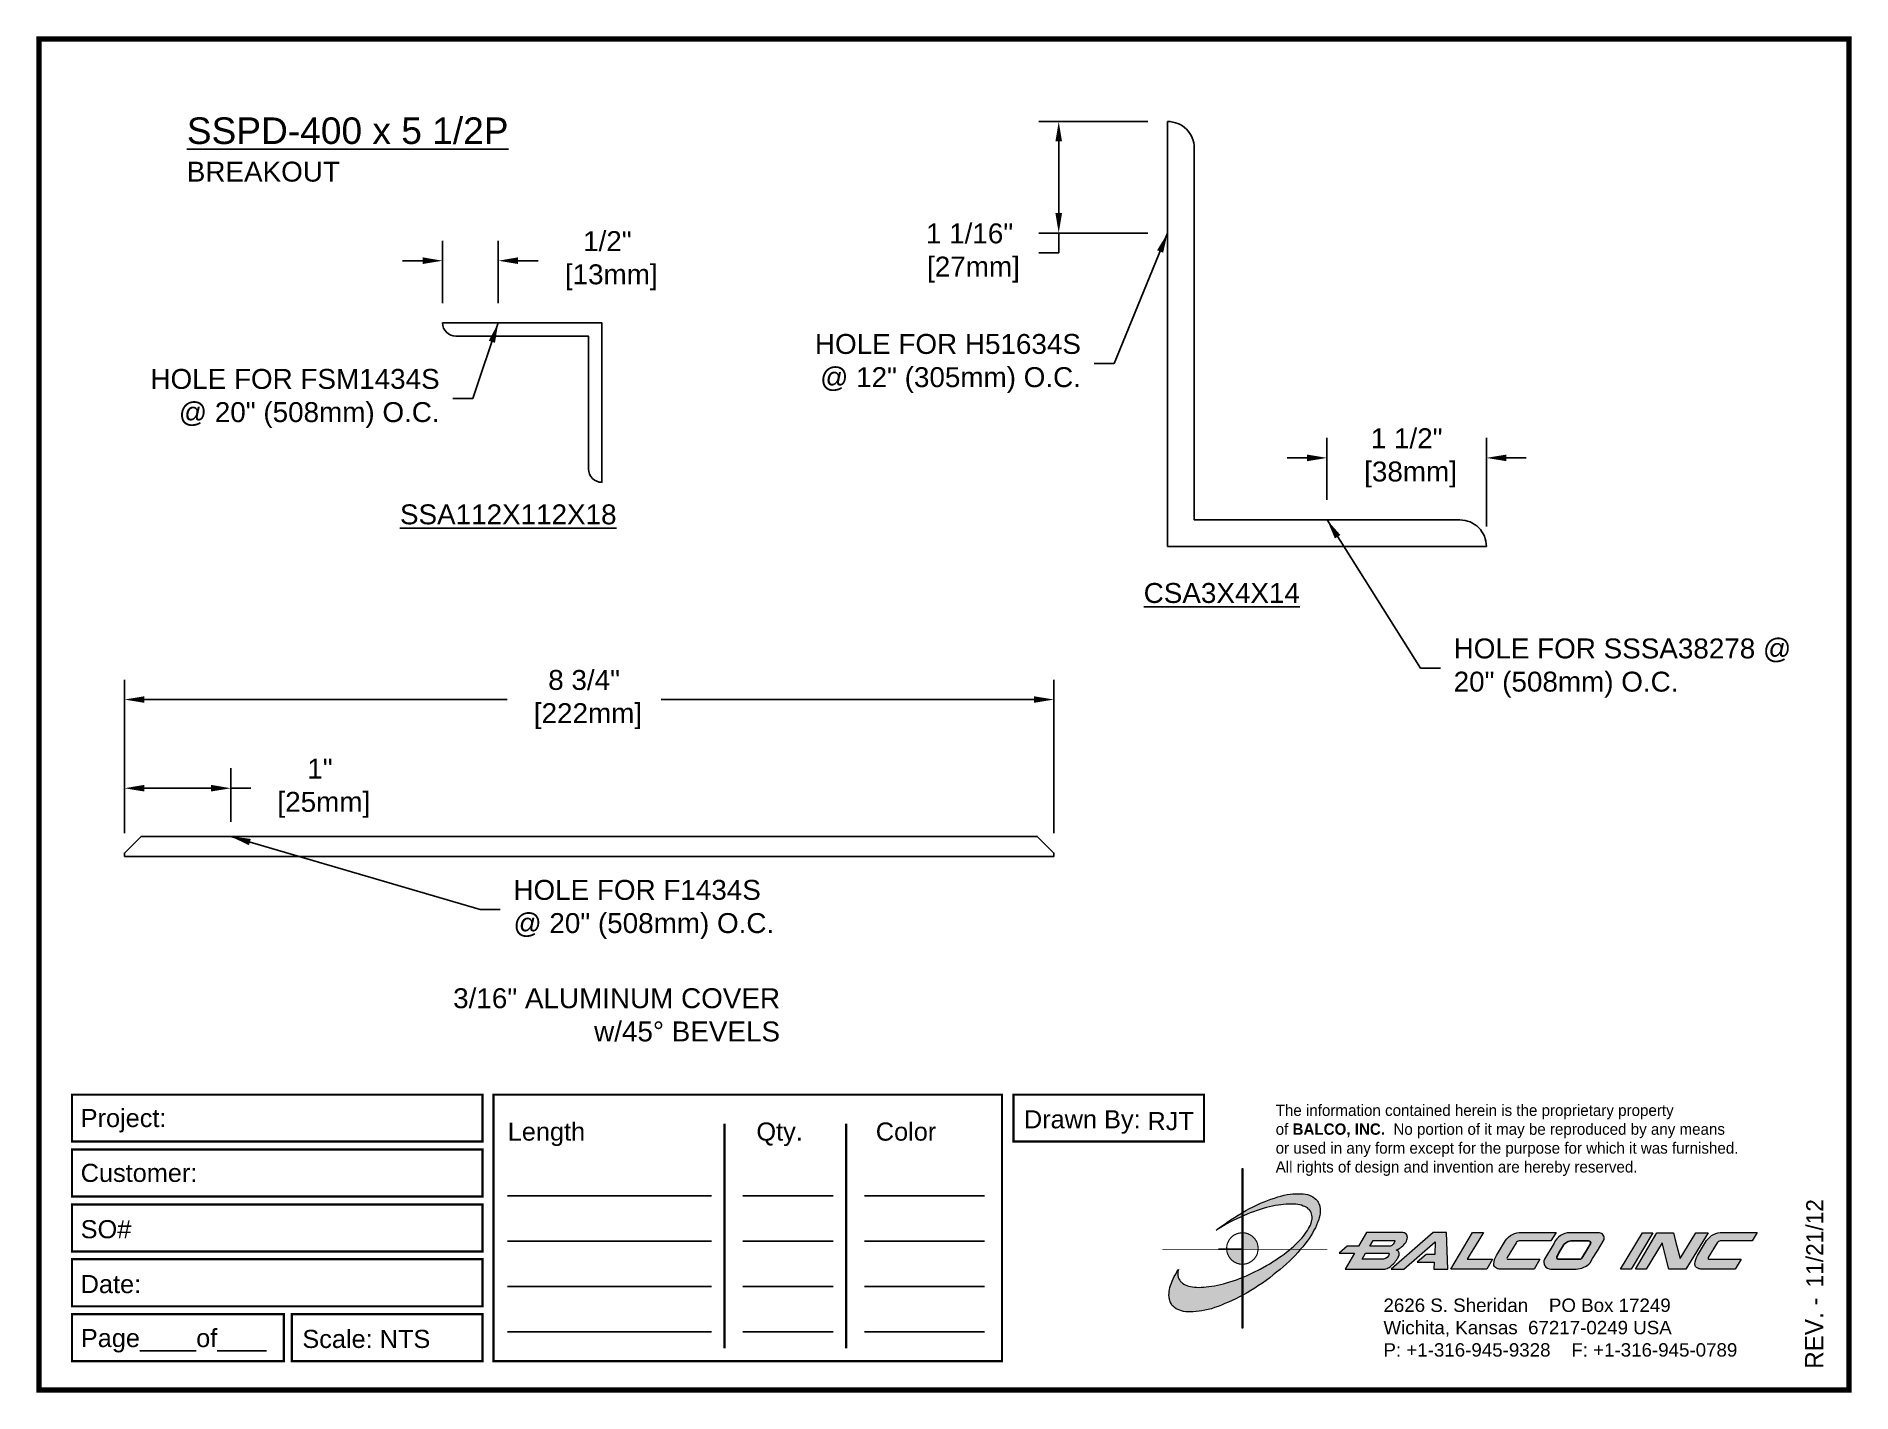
# Paper-space layout 'Breakout' of a CAD drawing. Header units: inches. Extents: x 0 to 10, y 0 to 7.5.
# The model-space entities are those that its viewports show. They can reach past a viewport. Long polylines and large blocks are cut down to what shows.
import ezdxf

# ---------------------------------------------------------------- set-up
doc = ezdxf.new("R2010")
doc.units = ezdxf.units.IN
doc.header["$MEASUREMENT"] = 0
for name, color, linetype in [('Border', 7, 'Continuous'), ('Dimensions', 3, 'Continuous'), ('Metals', 7, 'Continuous'), ('Text', 2, 'Continuous')]:
    doc.layers.add(name, color=color, linetype=linetype)
doc.styles.add('ARIAL', font='arial.ttf')
doc.styles.add('Copyright', font='ERASDEMI.TTF')
doc.dimstyles.new('Arial', dxfattribs={"dimtxt": 0.1875, "dimasz": 0.1875, "dimexe": 0.1875, "dimexo": 0.1875, "dimgap": 0.1875, "dimtad": 0, "dimtih": 1, "dimtoh": 1, "dimdec": 4, "dimzin": 0, "dimdsep": 46, "dimlunit": 4, "dimtxsty": 'ARIAL', "dimcen": 0.1875, "dimadec": 0, "dimazin": 0, "dimtfac": 1, "dimtdec": 4, "dimtofl": 0, "dimtmove": 0, "dimatfit": 3, "dimfxl": 0, "dimfrac": 2, "dimtolj": 1, "dimtzin": 0, "dimarcsym": 0})

# ---------------------------------------------------------------- blocks, each defined once
blk = doc.blocks.new('ACADlogo')
h = blk.add_hatch(color=256)
h.paths.add_polyline_path([(-3.346, 1.223), (-3.351, 1.223), (-3.351, 0.979), (-3.346, 0.982)])
h.paths.add_polyline_path([(-3.346, 0.961), (-3.351, 0.959), (-3.351, 0.868), (-3.346, 0.868)])
h.paths.add_polyline_path([(-3.346, 0.777), (-3.351, 0.777), (-3.351, 0.699), (-3.351, 0.695), (-3.35, 0.695), (-3.346, 0.695)])
h.paths.add_polyline_path([(-3.346, 0.864), (-3.346, 0.868), (-3.35, 0.868), (-3.351, 0.868), (-3.351, 0.777), (-3.346, 0.777), (-3.346, 0.778), (-3.348, 0.778)])
h.paths.add_polyline_path([(-3.346, 0.524), (-3.351, 0.521), (-3.351, 0.342), (-3.346, 0.342)])
h.paths.add_polyline_path([(-3.346, 0.695), (-3.351, 0.695), (-3.351, 0.621), (-3.346, 0.623)])
h.paths.add_polyline_path([(-3.346, 0.623), (-3.351, 0.621), (-3.351, 0.521), (-3.346, 0.524)])
h.paths.add_polyline_path([(-3.346, 0.982), (-3.351, 0.979), (-3.351, 0.959), (-3.346, 0.961)])
h = blk.add_hatch(color=175)
h.paths.add_polyline_path([(-3.518, 0.573), (-3.534, 0.571), (-3.548, 0.569), (-3.562, 0.567), (-3.576, 0.567), (-3.589, 0.566), (-3.602, 0.567), (-3.614, 0.568), (-3.625, 0.569), (-3.636, 0.572), (-3.646, 0.574), (-3.656, 0.577), (-3.664, 0.581), (-3.673, 0.585), (-3.682, 0.592), (-3.688, 0.598), (-3.694, 0.603), (-3.699, 0.614), (-3.703, 0.622), (-3.705, 0.631), (-3.706, 0.64), (-3.705, 0.648), (-3.705, 0.653), (-3.703, 0.659), (-3.702, 0.665), (-3.71, 0.652), (-3.717, 0.639), (-3.725, 0.626), (-3.731, 0.613), (-3.737, 0.601), (-3.741, 0.589), (-3.746, 0.577), (-3.749, 0.566), (-3.751, 0.555), (-3.753, 0.544), (-3.754, 0.538), (-3.754, 0.533), (-3.755, 0.523), (-3.754, 0.513), (-3.753, 0.508), (-3.752, 0.503), (-3.75, 0.494), (-3.748, 0.486), (-3.743, 0.477), (-3.74, 0.473), (-3.738, 0.469), (-3.734, 0.465), (-3.73, 0.461), (-3.723, 0.455), (-3.715, 0.449), (-3.706, 0.445), (-3.695, 0.44), (-3.685, 0.437), (-3.674, 0.434), (-3.661, 0.432), (-3.648, 0.431), (-3.634, 0.431), (-3.62, 0.431), (-3.604, 0.433), (-3.588, 0.435), (-3.572, 0.438), (-3.556, 0.441), (-3.538, 0.445), (-3.52, 0.449), (-3.503, 0.456), (-3.483, 0.461), (-3.464, 0.469), (-3.445, 0.477), (-3.426, 0.485), (-3.406, 0.494), (-3.385, 0.503), (-3.364, 0.514), (-3.351, 0.521), (-3.351, 0.621), (-3.364, 0.616), (-3.382, 0.609), (-3.4, 0.603), (-3.418, 0.598), (-3.436, 0.592), (-3.453, 0.587), (-3.47, 0.583), (-3.486, 0.579), (-3.503, 0.576)])
h.paths.add_polyline_path([(-3.215, 0.687), (-3.251, 0.667), (-3.289, 0.649), (-3.327, 0.631), (-3.346, 0.623), (-3.346, 0.524), (-3.343, 0.525), (-3.323, 0.537), (-3.302, 0.549), (-3.28, 0.563), (-3.259, 0.577), (-3.238, 0.59), (-3.218, 0.605), (-3.198, 0.62), (-3.179, 0.635), (-3.16, 0.65), (-3.141, 0.665), (-3.123, 0.681), (-3.106, 0.696), (-3.089, 0.712), (-3.074, 0.727), (-3.058, 0.743), (-3.043, 0.759), (-3.028, 0.777), (-3.085, 0.777), (-3.091, 0.772), (-3.105, 0.761), (-3.118, 0.75), (-3.134, 0.739), (-3.149, 0.729), (-3.165, 0.718), (-3.182, 0.707), (-3.198, 0.697)])
h.paths.add_polyline_path([(-2.921, 1.009), (-2.922, 1.015), (-2.924, 1.02), (-2.926, 1.029), (-2.931, 1.038), (-2.934, 1.043), (-2.936, 1.047), (-2.94, 1.05), (-2.943, 1.054), (-2.951, 1.06), (-2.959, 1.066), (-2.968, 1.071), (-2.978, 1.075), (-2.989, 1.079), (-3, 1.081), (-3.013, 1.083), (-3.026, 1.084), (-3.04, 1.084), (-3.054, 1.084), (-3.07, 1.083), (-3.085, 1.081), (-3.102, 1.079), (-3.118, 1.075), (-3.136, 1.07), (-3.153, 1.066), (-3.171, 1.06), (-3.191, 1.054), (-3.21, 1.047), (-3.229, 1.039), (-3.248, 1.031), (-3.268, 1.022), (-3.289, 1.012), (-3.31, 1.002), (-3.33, 0.991), (-3.346, 0.982), (-3.346, 0.961), (-3.323, 0.971), (-3.305, 0.978), (-3.287, 0.984), (-3.268, 0.991), (-3.251, 0.996), (-3.234, 1.002), (-3.216, 1.007), (-3.199, 1.011), (-3.182, 1.015), (-3.167, 1.018), (-3.15, 1.021), (-3.136, 1.023), (-3.121, 1.025), (-3.107, 1.026), (-3.093, 1.026), (-3.079, 1.027), (-3.067, 1.026), (-3.054, 1.026), (-3.043, 1.025), (-3.032, 1.022), (-3.022, 1.02), (-3.013, 1.016), (-3, 1.011), (-2.989, 1.005), (-2.983, 0.999), (-2.978, 0.994), (-2.973, 0.987), (-2.969, 0.981), (-2.967, 0.973), (-2.965, 0.965), (-2.964, 0.957), (-2.964, 0.949), (-2.964, 0.944), (-2.965, 0.94), (-2.967, 0.93), (-2.969, 0.921), (-2.973, 0.911), (-2.978, 0.901), (-2.983, 0.891), (-2.989, 0.881), (-2.996, 0.871), (-3.004, 0.86), (-3.012, 0.849), (-3.021, 0.838), (-3.032, 0.827), (-3.042, 0.816), (-3.053, 0.805), (-3.065, 0.794), (-3.077, 0.783), (-3.085, 0.777), (-3.028, 0.777), (-3.016, 0.791), (-3.004, 0.806), (-2.992, 0.822), (-2.981, 0.837), (-2.971, 0.852), (-2.962, 0.866), (-2.954, 0.882), (-2.946, 0.896), (-2.939, 0.91), (-2.934, 0.924), (-2.929, 0.938), (-2.926, 0.944), (-2.925, 0.951), (-2.922, 0.963), (-2.92, 0.975), (-2.92, 0.982), (-2.919, 0.987), (-2.92, 0.999), (-2.92, 1.005)])
h.paths.add_polyline_path([(-3.372, 0.966), (-3.393, 0.953), (-3.415, 0.94), (-3.435, 0.925), (-3.455, 0.911), (-3.475, 0.897), (-3.494, 0.882), (-3.468, 0.898), (-3.439, 0.915), (-3.41, 0.93), (-3.396, 0.938), (-3.38, 0.945), (-3.351, 0.959), (-3.351, 0.979)])
h = blk.add_hatch(color=256)
h.paths.add_polyline_path([(-3.268, 0.814), (-3.27, 0.819), (-3.273, 0.824), (-3.276, 0.828), (-3.279, 0.833), (-3.282, 0.837), (-3.286, 0.841), (-3.29, 0.845), (-3.294, 0.849), (-3.298, 0.852), (-3.303, 0.855), (-3.308, 0.858), (-3.313, 0.86), (-3.318, 0.863), (-3.323, 0.864), (-3.328, 0.866), (-3.334, 0.867), (-3.339, 0.868), (-3.345, 0.868), (-3.346, 0.868), (-3.346, 0.777), (-3.335, 0.777), (-3.262, 0.777), (-3.262, 0.781), (-3.262, 0.787), (-3.263, 0.792), (-3.264, 0.798), (-3.265, 0.803), (-3.266, 0.808)])
h.paths.add_polyline_path([(-3.351, 0.777), (-3.436, 0.777), (-3.435, 0.773), (-3.435, 0.768), (-3.434, 0.762), (-3.432, 0.757), (-3.431, 0.752), (-3.428, 0.747), (-3.426, 0.742), (-3.423, 0.737), (-3.42, 0.732), (-3.417, 0.728), (-3.414, 0.723), (-3.41, 0.719), (-3.406, 0.716), (-3.401, 0.712), (-3.397, 0.709), (-3.392, 0.706), (-3.387, 0.704), (-3.382, 0.701), (-3.377, 0.699), (-3.372, 0.698), (-3.367, 0.696), (-3.361, 0.695), (-3.356, 0.695), (-3.351, 0.695)])
h.paths.add_polyline_path([(-3.346, 0.868), (-3.35, 0.868), (-3.351, 0.868), (-3.351, 0.777), (-3.346, 0.777)])
h = blk.add_hatch(color=256)
h.paths.add_polyline_path([(-2.438, 0.844, 0.412988), (-2.461, 0.869), (-2.663, 0.869), (-2.707, 0.794), (-2.771, 0.794), (-2.815, 0.755), (-2.73, 0.755), (-2.781, 0.668), (-2.563, 0.668, 0.107996), (-2.538, 0.677, 0.108939), (-2.494, 0.724, 0.080345), (-2.483, 0.745, 0.419497), (-2.499, 0.773, 0.149928), (-2.447, 0.815, 0.134283)])
h.paths.add_polyline_path([(-2.507, 0.821, -0.209012), (-2.532, 0.794), (-2.538, 0.794), (-2.646, 0.794), (-2.627, 0.825), (-2.51, 0.825, -0.56619)], flags=16)
h.paths.add_polyline_path([(-2.538, 0.75, -0.241309), (-2.569, 0.722), (-2.688, 0.722), (-2.669, 0.755), (-2.541, 0.755, -0.56619)], flags=16)
for points in [[(-2.285, 0.819), (-2.287, 0.748), (-2.335, 0.748), (-2.383, 0.705), (-2.29, 0.705), (-2.292, 0.668), (-2.215, 0.668), (-2.221, 0.869), (-2.295, 0.869), (-2.527, 0.668), (-2.458, 0.668)], [(-2.018, 0.869), (-2.079, 0.869), (-2.198, 0.668), (-2, 0.668), (-1.968, 0.722), (-2.107, 0.722), (-2.085, 0.759), (-2.064, 0.794)], [(-1.617, 0.869), (-1.807, 0.869, 0.270182), (-1.896, 0.825), (-1.946, 0.742, 0.109019), (-1.961, 0.695, 0.340665), (-1.945, 0.672, 0.129907), (-1.923, 0.668), (-1.738, 0.668), (-1.706, 0.722), (-1.878, 0.722), (-1.882, 0.722, -0.601242), (-1.887, 0.731), (-1.838, 0.813, -0.253048), (-1.821, 0.823), (-1.645, 0.823)], [(-1.083, 0.867), (-1.14, 0.867), (-1.261, 0.667), (-1.26, 0.667), (-1.202, 0.667)], [(-0.96, 0.83), (-0.969, 0.867), (-1.061, 0.867), (-1.179, 0.667), (-1.12, 0.667), (-1.031, 0.812), (-0.995, 0.667), (-0.9, 0.667), (-0.778, 0.867), (-0.846, 0.867), (-0.931, 0.727), (-0.951, 0.795)], [(-0.507, 0.869), (-0.697, 0.869, 0.270182), (-0.786, 0.825), (-0.836, 0.742, 0.109019), (-0.85, 0.695, 0.340665), (-0.835, 0.672, 0.129907), (-0.812, 0.668), (-0.628, 0.668), (-0.595, 0.722), (-0.768, 0.722), (-0.772, 0.722, -0.601242), (-0.777, 0.731), (-0.728, 0.813, -0.253048), (-0.71, 0.823), (-0.534, 0.823)], [(-3.346, 0.623), (-3.351, 0.621), (-3.351, 0.521), (-3.346, 0.524)]]:
    blk.add_hatch(color=256).paths.add_polyline_path(points)
h = blk.add_hatch(color=256)
h.paths.add_polyline_path([(-1.377, 0.868), (-1.383, 0.868), (-1.383, 0.868), (-1.44, 0.868), (-1.492, 0.868), (-1.541, 0.868, 0.297712), (-1.628, 0.811), (-1.68, 0.723, 0.585116), (-1.646, 0.668), (-1.506, 0.668, 0.210586), (-1.429, 0.703), (-1.415, 0.726), (-1.389, 0.769), (-1.352, 0.831, 0.4352)])
h.paths.add_polyline_path([(-1.437, 0.823, -0.603783), (-1.428, 0.805), (-1.431, 0.801), (-1.434, 0.796), (-1.438, 0.789), (-1.474, 0.728, -0.229001), (-1.489, 0.722), (-1.494, 0.722), (-1.501, 0.722), (-1.597, 0.722), (-1.604, 0.722, -0.492401), (-1.613, 0.734), (-1.601, 0.757), (-1.591, 0.775), (-1.582, 0.791, -0.238368), (-1.535, 0.823)], flags=16)
for q in [(-3.48, 0.777), (-3.351, 0.642)]:
    blk.add_line((-3.351, 0.777), q)
at = {"color": 7, "lineweight": 0}
for points in [[(-3.351, 1.223), (-3.346, 1.223), (-3.346, 0.342), (-3.351, 0.342), (-3.351, 1.223)], [(-2.292, 0.668), (-2.215, 0.668), (-2.221, 0.869), (-2.295, 0.869), (-2.527, 0.668), (-2.458, 0.668), (-2.285, 0.819), (-2.287, 0.748), (-2.286, 0.748), (-2.335, 0.748), (-2.383, 0.705), (-2.29, 0.705), (-2.292, 0.668), (-2.292, 0.668)], [(-2.198, 0.668), (-2.079, 0.869), (-2.018, 0.869), (-2.064, 0.794), (-2.085, 0.759), (-2.107, 0.722), (-1.968, 0.722), (-2, 0.668), (-2.198, 0.668), (-2.198, 0.668)], [(-1.383, 0.868), (-1.383, 0.868)], [(-1.261, 0.667), (-1.14, 0.867), (-1.083, 0.867), (-1.202, 0.667), (-1.26, 0.667), (-1.261, 0.667), (-1.261, 0.667)], [(-0.9, 0.667), (-0.995, 0.667), (-1.031, 0.812), (-1.12, 0.667), (-1.179, 0.667), (-1.061, 0.867), (-0.969, 0.867), (-0.96, 0.83), (-0.951, 0.795), (-0.931, 0.727), (-0.846, 0.867), (-0.778, 0.867), (-0.9, 0.667), (-0.9, 0.667)]]:
    blk.add_lwpolyline(points, dxfattribs=at)
at = {"color": 175, "lineweight": 0}
blk.add_lwpolyline([(-2.926, 1.029), (-2.924, 1.02), (-2.922, 1.015), (-2.921, 1.009), (-2.92, 1.005), (-2.92, 0.999), (-2.919, 0.987), (-2.92, 0.982), (-2.92, 0.975), (-2.922, 0.963), (-2.925, 0.951), (-2.926, 0.944), (-2.929, 0.938), (-2.934, 0.924), (-2.939, 0.91), (-2.946, 0.896), (-2.954, 0.882), (-2.962, 0.866), (-2.971, 0.852), (-2.981, 0.837), (-2.992, 0.822), (-3.004, 0.806), (-3.016, 0.791), (-3.03, 0.775), (-3.043, 0.759), (-3.058, 0.743), (-3.074, 0.727), (-3.089, 0.712), (-3.106, 0.696), (-3.123, 0.681), (-3.141, 0.665), (-3.16, 0.65), (-3.179, 0.635), (-3.198, 0.62), (-3.218, 0.605), (-3.238, 0.59), (-3.259, 0.577), (-3.28, 0.563), (-3.302, 0.549), (-3.323, 0.537), (-3.343, 0.525), (-3.364, 0.514), (-3.385, 0.503), (-3.406, 0.494), (-3.426, 0.485), (-3.445, 0.477), (-3.464, 0.469), (-3.483, 0.461), (-3.503, 0.456), (-3.52, 0.449), (-3.538, 0.445), (-3.556, 0.441), (-3.572, 0.438), (-3.588, 0.435), (-3.604, 0.433), (-3.62, 0.431), (-3.634, 0.431), (-3.648, 0.431), (-3.661, 0.432), (-3.674, 0.434), (-3.685, 0.437), (-3.695, 0.44), (-3.706, 0.445), (-3.715, 0.449), (-3.723, 0.455), (-3.73, 0.461), (-3.734, 0.465), (-3.738, 0.469), (-3.74, 0.473), (-3.743, 0.477), (-3.748, 0.486), (-3.75, 0.494), (-3.752, 0.503), (-3.753, 0.508), (-3.754, 0.513), (-3.755, 0.523), (-3.754, 0.533), (-3.754, 0.538), (-3.753, 0.544), (-3.751, 0.555), (-3.749, 0.566), (-3.746, 0.577), (-3.741, 0.589), (-3.737, 0.601), (-3.731, 0.613), (-3.725, 0.626), (-3.717, 0.639), (-3.71, 0.652), (-3.702, 0.665), (-3.703, 0.659), (-3.705, 0.653), (-3.705, 0.648), (-3.706, 0.642), (-3.706, 0.637), (-3.705, 0.631), (-3.704, 0.626), (-3.703, 0.621), (-3.699, 0.614), (-3.695, 0.607), (-3.691, 0.6), (-3.688, 0.598), (-3.685, 0.595), (-3.679, 0.589), (-3.673, 0.585), (-3.664, 0.581), (-3.656, 0.577), (-3.646, 0.574), (-3.636, 0.572), (-3.625, 0.569), (-3.614, 0.568), (-3.602, 0.567), (-3.589, 0.566), (-3.576, 0.567), (-3.562, 0.567), (-3.548, 0.569), (-3.534, 0.571), (-3.518, 0.573), (-3.503, 0.576), (-3.486, 0.579), (-3.47, 0.583), (-3.453, 0.587), (-3.436, 0.592), (-3.418, 0.598), (-3.4, 0.603), (-3.382, 0.609), (-3.364, 0.616), (-3.345, 0.623), (-3.327, 0.631), (-3.289, 0.649), (-3.251, 0.667), (-3.215, 0.687), (-3.198, 0.697), (-3.182, 0.707), (-3.165, 0.718), (-3.149, 0.729), (-3.134, 0.739), (-3.118, 0.75), (-3.105, 0.761), (-3.091, 0.772), (-3.077, 0.783), (-3.065, 0.794), (-3.053, 0.805), (-3.042, 0.816), (-3.032, 0.827), (-3.021, 0.838), (-3.012, 0.849), (-3.004, 0.86), (-2.996, 0.871), (-2.989, 0.881), (-2.983, 0.891), (-2.978, 0.901), (-2.973, 0.911), (-2.969, 0.921), (-2.967, 0.93), (-2.965, 0.94), (-2.964, 0.944), (-2.964, 0.949), (-2.964, 0.957), (-2.965, 0.965), (-2.967, 0.973), (-2.969, 0.981), (-2.973, 0.987), (-2.978, 0.994), (-2.98, 0.996), (-2.983, 0.999), (-2.989, 1.005), (-2.997, 1.009), (-3.004, 1.013), (-3.013, 1.016), (-3.022, 1.02), (-3.032, 1.022), (-3.043, 1.025), (-3.054, 1.026), (-3.067, 1.026), (-3.079, 1.027), (-3.093, 1.026), (-3.107, 1.026), (-3.121, 1.025), (-3.136, 1.023), (-3.15, 1.021), (-3.167, 1.018), (-3.182, 1.015), (-3.199, 1.011), (-3.216, 1.007), (-3.234, 1.002), (-3.251, 0.996), (-3.268, 0.991), (-3.287, 0.984), (-3.305, 0.978), (-3.323, 0.971), (-3.342, 0.962), (-3.38, 0.945), (-3.396, 0.938), (-3.41, 0.93), (-3.439, 0.915), (-3.468, 0.898), (-3.494, 0.882), (-3.475, 0.897), (-3.455, 0.911), (-3.435, 0.925), (-3.415, 0.94), (-3.393, 0.953), (-3.372, 0.966), (-3.351, 0.979), (-3.33, 0.991), (-3.31, 1.002), (-3.289, 1.012), (-3.268, 1.022), (-3.248, 1.031), (-3.229, 1.039), (-3.21, 1.047), (-3.191, 1.054), (-3.171, 1.06), (-3.153, 1.066), (-3.136, 1.07), (-3.118, 1.075), (-3.102, 1.079), (-3.085, 1.081), (-3.07, 1.083), (-3.054, 1.084), (-3.04, 1.084), (-3.026, 1.084), (-3.013, 1.083), (-3, 1.081), (-2.989, 1.079), (-2.978, 1.075), (-2.968, 1.071), (-2.959, 1.066), (-2.951, 1.06), (-2.943, 1.054), (-2.94, 1.05), (-2.936, 1.047), (-2.934, 1.043), (-2.931, 1.038), (-2.926, 1.029), (-2.926, 1.029)], dxfattribs=at)
at = {"color": 7, "lineweight": 0, "const_width": 0.0064}
blk.add_lwpolyline([(-3.262, 0.781), (-3.262, 0.787), (-3.263, 0.792), (-3.264, 0.798), (-3.265, 0.803), (-3.266, 0.808), (-3.268, 0.814), (-3.27, 0.819), (-3.273, 0.824), (-3.276, 0.828), (-3.279, 0.833), (-3.282, 0.837), (-3.286, 0.841), (-3.29, 0.845), (-3.294, 0.849), (-3.298, 0.852), (-3.303, 0.855), (-3.308, 0.858), (-3.313, 0.86), (-3.318, 0.863), (-3.323, 0.864), (-3.328, 0.866), (-3.334, 0.867), (-3.339, 0.868), (-3.345, 0.868), (-3.35, 0.868), (-3.356, 0.868), (-3.361, 0.867), (-3.367, 0.866), (-3.372, 0.865), (-3.377, 0.863), (-3.382, 0.862), (-3.387, 0.859), (-3.392, 0.857), (-3.397, 0.854), (-3.401, 0.851), (-3.406, 0.847), (-3.41, 0.843), (-3.414, 0.839), (-3.417, 0.835), (-3.42, 0.831), (-3.423, 0.826), (-3.426, 0.821), (-3.428, 0.816), (-3.431, 0.811), (-3.432, 0.806), (-3.434, 0.801), (-3.435, 0.795), (-3.435, 0.79), (-3.436, 0.784), (-3.436, 0.779), (-3.435, 0.773), (-3.435, 0.768), (-3.434, 0.762), (-3.432, 0.757), (-3.431, 0.752), (-3.428, 0.747), (-3.426, 0.742), (-3.423, 0.737), (-3.42, 0.732), (-3.417, 0.728), (-3.414, 0.723), (-3.41, 0.719), (-3.406, 0.716), (-3.401, 0.712), (-3.397, 0.709), (-3.392, 0.706), (-3.387, 0.704), (-3.382, 0.701), (-3.377, 0.699), (-3.372, 0.698), (-3.367, 0.696), (-3.361, 0.695), (-3.356, 0.695), (-3.35, 0.695), (-3.345, 0.695), (-3.339, 0.695), (-3.334, 0.696), (-3.328, 0.697), (-3.323, 0.698), (-3.318, 0.7), (-3.313, 0.702), (-3.308, 0.705), (-3.303, 0.708), (-3.298, 0.711), (-3.294, 0.714), (-3.29, 0.718), (-3.286, 0.721), (-3.282, 0.726), (-3.279, 0.73), (-3.276, 0.734), (-3.273, 0.739), (-3.27, 0.744), (-3.268, 0.749), (-3.266, 0.754), (-3.265, 0.76), (-3.264, 0.765), (-3.263, 0.77), (-3.262, 0.776), (-3.262, 0.781)], dxfattribs=at)
at = {"color": 7, "lineweight": 0}
for points in [[(-2.447, 0.815, 0.130368), (-2.438, 0.843, 0.448367), (-2.463, 0.869), (-2.663, 0.869), (-2.707, 0.794), (-2.771, 0.794), (-2.815, 0.755), (-2.73, 0.755), (-2.781, 0.668), (-2.563, 0.668, 0.107996), (-2.538, 0.677, 0.108939), (-2.494, 0.724, 0.077395), (-2.484, 0.744, 0.430878), (-2.499, 0.773, 0.149928)], [(-2.507, 0.821, -0.209012), (-2.532, 0.794), (-2.538, 0.794), (-2.646, 0.794), (-2.627, 0.825), (-2.512, 0.825), (-2.509, 0.825, -0.531288)], [(-1.838, 0.813), (-1.887, 0.731, 0.587385), (-1.882, 0.722), (-1.878, 0.722), (-1.706, 0.722), (-1.738, 0.668), (-1.923, 0.668, -0.129907), (-1.945, 0.672, -0.349839), (-1.961, 0.696, -0.107341), (-1.946, 0.742), (-1.896, 0.825, -0.270182), (-1.807, 0.869), (-1.617, 0.869), (-1.645, 0.823), (-1.821, 0.823, 0.252436)], [(-1.68, 0.723, 0.585116), (-1.646, 0.668), (-1.506, 0.668, 0.210586), (-1.429, 0.703), (-1.415, 0.726), (-1.389, 0.769), (-1.352, 0.831, 0.4352), (-1.377, 0.868), (-1.383, 0.868), (-1.383, 0.868), (-1.44, 0.868), (-1.492, 0.868), (-1.541, 0.868, 0.297712), (-1.628, 0.811)], [(-0.728, 0.813), (-0.777, 0.731, 0.587385), (-0.772, 0.722), (-0.768, 0.722), (-0.595, 0.722), (-0.628, 0.668), (-0.812, 0.668, -0.129907), (-0.835, 0.672, -0.349839), (-0.85, 0.696, -0.107341), (-0.836, 0.742), (-0.786, 0.825, -0.270182), (-0.697, 0.869), (-0.507, 0.869), (-0.534, 0.823), (-0.71, 0.823, 0.252436)], [(-2.569, 0.722), (-2.688, 0.722), (-2.669, 0.755), (-2.543, 0.755), (-2.54, 0.755, -0.531288), (-2.538, 0.75, -0.241309)]]:
    blk.add_lwpolyline(points, format="xyb", close=True, dxfattribs=at)
blk.add_lwpolyline([(-1.437, 0.823), (-1.535, 0.823, 0.238368), (-1.582, 0.791), (-1.591, 0.775), (-1.601, 0.757), (-1.613, 0.734, 0.490298), (-1.604, 0.722), (-1.597, 0.722), (-1.501, 0.722), (-1.494, 0.722), (-1.489, 0.722, 0.229001), (-1.474, 0.728), (-1.438, 0.789), (-1.434, 0.796), (-1.431, 0.801), (-1.428, 0.805, 0.603783)], format="xyb", close=True)
blk.add_lwpolyline([(-2.879, 0.777, 0.00455, 0.00455, 0), (-3.791, 0.777, 0.00183, 0.00183, 0), (-3.791, 0.777, 0.00183, 0.00183, 0)], format="xyseb", dxfattribs=at)
blk = doc.blocks.new('Quantity Data')
at = {"layer": 'Border', "color": 253}
for p, q in [((2.755, 1.254), (3.881, 1.254)), ((4.054, 1.254), (4.553, 1.254)), ((4.725, 1.254), (5.389, 1.254)), ((2.755, 1.004), (3.881, 1.004)), ((4.054, 1.004), (4.553, 1.004)), ((4.725, 1.004), (5.389, 1.004)), ((2.755, 0.754), (3.881, 0.754)), ((4.054, 0.754), (4.553, 0.754)), ((4.725, 0.754), (5.389, 0.754)), ((2.755, 0.504), (3.881, 0.504)), ((4.054, 0.504), (4.553, 0.504)), ((4.725, 0.504), (5.389, 0.504))]:
    blk.add_line(p, q, dxfattribs=at)
at = {"layer": 'Border', "const_width": 0.0125}
blk.add_lwpolyline([(5.485, 0.341), (2.678, 0.341), (2.678, 1.813), (5.485, 1.813)], close=True, dxfattribs=at)
for points in [[(3.953, 1.653), (3.953, 0.412)], [(4.625, 1.653), (4.625, 0.412)]]:
    blk.add_lwpolyline(points, dxfattribs=at)
at = {"layer": 'Border', "style": 'ARIAL'}
for s, p in [('Length', (2.756, 1.559)), ('Qty.', (4.129, 1.559)), ('Color', (4.788, 1.559))]:
    blk.add_text(s, height=0.1, dxfattribs=at).set_placement(p)
blk = doc.blocks.new('Drawn By')
at = {"layer": 'Border', "const_width": 0.0125}
blk.add_lwpolyline([(5.38, 1.813), (6.432, 1.813), (6.432, 1.554), (5.38, 1.554)], close=True, dxfattribs=at)
at = {"layer": 'Border', "style": 'ARIAL'}
blk.add_text('Drawn By: ', height=0.1, dxfattribs=at).set_placement((5.438, 1.627))
blk.add_attdef('XXX', (6.12, 1.617), '', height=0.1, dxfattribs=at)
blk = doc.blocks.new('Project Info')
at = {"layer": 'Border', "const_width": 0.0125}
for points in [[(0.182, 1.813), (2.448, 1.813), (2.448, 1.554), (0.182, 1.554)], [(0.182, 1.51), (2.448, 1.51), (2.448, 1.251), (0.182, 1.251)], [(0.182, 1.207), (2.448, 1.207), (2.448, 0.947), (0.182, 0.947)], [(0.182, 0.904), (2.448, 0.904), (2.448, 0.644), (0.182, 0.644)], [(0.182, 0.6), (1.352, 0.6), (1.352, 0.341), (0.182, 0.341)], [(1.396, 0.6), (2.448, 0.6), (2.448, 0.341), (1.396, 0.341)]]:
    blk.add_lwpolyline(points, close=True, dxfattribs=at)
at = {"layer": 'Border', "style": 'ARIAL'}
for s, p in [('Project:', (0.23, 1.634)), ('Customer:', (0.23, 1.331)), ('SO#', (0.23, 1.02)), ('Date:', (0.23, 0.717)), ('Page%%u        %%uof%%u       ', (0.231, 0.419)), ('Scale: NTS', (1.454, 0.414))]:
    blk.add_text(s, height=0.1, dxfattribs=at).set_placement(p)
blk = doc.blocks.new('REV')
at = {"style": 'Copyright'}
blk.add_text('REV. -', height=0.1, rotation=90, dxfattribs=at).set_placement((-0.142, 0.117))
at = {"style": 'Copyright', "flags": 4}
blk.add_attdef('REVISIONDATE', (-0.142, 0.566), '', height=0.0938, rotation=90, dxfattribs=at)
blk = doc.blocks.new('SSA112X112X18')
blk.add_lwpolyline([(0, 0), (-1.5, 0), (-1.5, -1.5, 0.414214), (-1.375, -1.375), (-1.375, -0.125), (-0.125, -0.125, 0.414214)], format="xyb", close=True)
blk = doc.blocks.new('*D20')
at = {"layer": 'Defpoints', "color": 0}
for p in [(39.511, 8.162), (39.511, 7.578), (41.011, 7.328)]:
    blk.add_point(p, dxfattribs=at)
at = {"layer": 'Dimensions', "color": 0, "lineweight": -2}
for p, q in [((39.511, 7.766), (39.511, 8.35)), ((41.011, 7.516), (41.011, 8.35)), ((39.324, 8.162), (39.136, 8.162)), ((41.199, 8.162), (41.386, 8.162))]:
    blk.add_line(p, q, dxfattribs=at)
at = {"layer": 'Dimensions', "color": 0}
for points in [[(39.324, 8.193), (39.324, 8.131), (39.511, 8.162)], [(41.199, 8.193), (41.199, 8.131), (41.011, 8.162)]]:
    blk.add_solid(points, dxfattribs=at)
at = {"layer": 'Dimensions', "color": 0, "insert": (40.261, 8.162), "char_height": 0.1875, "attachment_point": 5, "style": 'ARIAL'}
blk.add_mtext('\\A1;1 1/2"\\P [38mm]', dxfattribs=at)
blk = doc.blocks.new('*D21')
at = {"layer": 'Defpoints', "color": 0}
for p in [(36.986, 11.328), (38.011, 11.328), (38.011, 10.279)]:
    blk.add_point(p, dxfattribs=at)
at = {"layer": 'Dimensions', "color": 0, "lineweight": -2}
for p, q in [((37.824, 11.328), (36.799, 11.328)), ((36.986, 11.141), (36.986, 10.466)), ((37.824, 10.279), (36.799, 10.279)), ((36.986, 10.279), (36.986, 10.091)), ((36.986, 10.091), (36.799, 10.091))]:
    blk.add_line(p, q, dxfattribs=at)
at = {"layer": 'Dimensions', "color": 0}
for points in [[(36.955, 11.141), (37.017, 11.141), (36.986, 11.328)], [(36.955, 10.466), (37.017, 10.466), (36.986, 10.279)]]:
    blk.add_solid(points, dxfattribs=at)
at = {"layer": 'Dimensions', "color": 0, "insert": (36.147, 10.091), "char_height": 0.1875, "attachment_point": 5, "style": 'ARIAL'}
blk.add_mtext('\\A1;1 1/16"\\P [27mm]', dxfattribs=at)
blk = doc.blocks.new('*D22')
at = {"layer": 'Defpoints', "color": 0}
for p in [(31.711, 10.018), (31.186, 9.432), (31.711, 9.432)]:
    blk.add_point(p, dxfattribs=at)
at = {"layer": 'Dimensions', "color": 0, "lineweight": -2}
for p, q in [((31.186, 9.62), (31.186, 10.206)), ((31.711, 9.62), (31.711, 10.206)), ((30.999, 10.018), (30.811, 10.018)), ((31.898, 10.018), (32.086, 10.018))]:
    blk.add_line(p, q, dxfattribs=at)
at = {"layer": 'Dimensions', "color": 0}
for points in [[(30.999, 10.05), (30.999, 9.987), (31.186, 10.018)], [(31.898, 10.05), (31.898, 9.987), (31.711, 10.018)]]:
    blk.add_solid(points, dxfattribs=at)
at = {"layer": 'Dimensions', "color": 0, "insert": (32.738, 10.018), "char_height": 0.1875, "attachment_point": 5, "style": 'ARIAL'}
blk.add_mtext('\\A1;1/2"\\P [13mm]', dxfattribs=at)
blk = doc.blocks.new('CSA3X4X14')
blk.add_lwpolyline([(0.25, 3.75, 0.414214), (0, 4), (0, 0), (3, 0, 0.414214), (2.75, 0.25), (0.25, 0.25)], format="xyb", close=True)
blk = doc.blocks.new('*D28')
at = {"layer": 'Defpoints', "color": 0}
for p in [(36.941, 5.887), (28.193, 4.442), (36.941, 4.442)]:
    blk.add_point(p, dxfattribs=at)
at = {"layer": 'Dimensions', "color": 0, "lineweight": -2}
for p, q in [((28.193, 4.629), (28.193, 6.074)), ((36.941, 4.629), (36.941, 6.074)), ((28.381, 5.887), (31.794, 5.887)), ((36.753, 5.887), (33.244, 5.887))]:
    blk.add_line(p, q, dxfattribs=at)
at = {"layer": 'Dimensions', "color": 0}
for points in [[(28.381, 5.918), (28.381, 5.856), (28.193, 5.887)], [(36.753, 5.918), (36.753, 5.856), (36.941, 5.887)]]:
    blk.add_solid(points, dxfattribs=at)
at = {"layer": 'Dimensions', "color": 0, "insert": (32.519, 5.887), "char_height": 0.1875, "attachment_point": 5, "style": 'ARIAL'}
blk.add_mtext('\\A1;8 3/4"\\P [222mm]', dxfattribs=at)
blk = doc.blocks.new('*D29')
at = {"layer": 'Defpoints', "color": 0}
for p in [(29.193, 5.052), (29.193, 4.548), (28.193, 4.442)]:
    blk.add_point(p, dxfattribs=at)
at = {"layer": 'Dimensions', "color": 0, "lineweight": -2}
for p, q in [((28.193, 4.629), (28.193, 5.24)), ((29.193, 4.736), (29.193, 5.24)), ((28.381, 5.052), (29.006, 5.052)), ((29.193, 5.052), (29.381, 5.052))]:
    blk.add_line(p, q, dxfattribs=at)
at = {"layer": 'Dimensions', "color": 0}
for points in [[(28.381, 5.084), (28.381, 5.021), (28.193, 5.052)], [(29.006, 5.084), (29.006, 5.021), (29.193, 5.052)]]:
    blk.add_solid(points, dxfattribs=at)
at = {"layer": 'Dimensions', "color": 0, "insert": (30.033, 5.052), "char_height": 0.1875, "attachment_point": 5, "style": 'ARIAL'}
blk.add_mtext('\\A1;1"\\P [25mm]', dxfattribs=at)

msp = doc.modelspace()

# ---------------------------------------------------------------- linework, layer by layer
msp.add_lwpolyline([(28.1931, 4.41068), (36.9406, 4.41068), (36.9406, 4.44193), (36.78435, 4.59818), (28.34935, 4.59818), (28.1931, 4.44193)], close=True)

# ---------------------------------------------------------------- block references
at = {"layer": 'Metals'}
msp.add_blockref('CSA3X4X14', (38.01139, 7.32843), dxfattribs=at)
at = {"layer": 'Metals', "xscale": -1}
msp.add_blockref('SSA112X112X18', (31.18629, 9.43245), dxfattribs=at)

# ---------------------------------------------------------------- texts
at = {"layer": 'Text', "style": 'ARIAL'}
for s, insert, char_height, width, attachment_point in [('{\\LSSPD-400 x 5 1/2P\\P\\H0.75x;\\lBREAKOUT}', (28.77967, 11.36725), 0.25, 4.7396332, 1), ('HOLE FOR H51634S \\P@ 12" (305mm) O.C.', (37.19498, 9.05013), 0.1875, 4.2482114, 6), ('HOLE FOR FSM1434S \\P@ 20" (508mm) O.C.', (31.15918, 8.72091), 0.1875, 3.9506446, 6), ('{\\LSSA112X112X18}', (32.82451, 7.62905), 0.1875, 2.2451472, 6), ('\\A1;{\\LCSA3X4X14}', (37.78578, 6.88891), 0.1875, 2.4899842, 4), ('HOLE FOR SSSA38278 @\\P20" (508mm) O.C.', (40.70299, 6.18364), 0.1875, 3.6647516, 4), ('HOLE FOR F1434S\\P@ 20" (508mm) O.C.', (31.85351, 3.91081), 0.1875, 3.9506446, 4), ('3/16" ALUMINUM COVER\\Pw/45%%D BEVELS', (34.36299, 2.91782), 0.1875, 3.8104847, 6)]:
    msp.add_mtext(s, dxfattribs=dict(at, insert=insert, char_height=char_height, width=width, attachment_point=attachment_point))

# ---------------------------------------------------------------- dimensions: what is measured, and where the dimension line sits
at = {"layer": 'Dimensions'}
dim = msp.add_linear_dim(base=(36.98609, 11.32843), p1=(38.01139, 10.27877), p2=(38.01139, 11.32843), angle=90, dimstyle='Arial', override={"dimpost": '\\X'}, dxfattribs=at)
dim.commit()
dim.dimension.update_dxf_attribs({"geometry": '*D21', "text_midpoint": (36.14656, 10.09127), "dimtype": 160})
for base, p1, p2, picture, middle in [((31.71052, 10.01832), (31.18629, 9.43245), (31.71052, 9.43245), '*D22', (32.73755, 10.01832)), ((39.51139, 8.16221), (41.01139, 7.32843), (39.51139, 7.57843), '*D20', (40.26139, 8.16221)), ((36.9406, 5.8869), (28.1931, 4.44193), (36.9406, 4.44193), '*D28', (32.51864, 5.8869)), ((29.1931, 5.05244), (28.1931, 4.44193), (29.1931, 4.54818), '*D29', (30.03263, 5.05244))]:
    dim = msp.add_linear_dim(base=base, p1=p1, p2=p2, dimstyle='Arial', override={"dimpost": '\\X'}, dxfattribs=at)
    dim.commit()
    dim.dimension.update_dxf_attribs({"geometry": picture, "text_midpoint": middle, "dimtype": 160})

# ---------------------------------------------------------------- leaders
at = {"layer": 'Text', "annotation_type": 0, "has_hookline": 1}
for points, hookline_direction, text_width in [([(38.01139, 10.27877), (37.50748, 9.05013), (37.31998, 9.05013)], 1, 2.46935), ([(31.71052, 9.43245), (31.47168, 8.72091), (31.28418, 8.72091)], 1, 2.68741), ([(39.51139, 7.57843), (40.39049, 6.18364), (40.57799, 6.18364)], 0, 3.14721), ([(29.1931, 4.59818), (31.54101, 3.91081), (31.72851, 3.91081)], 0, 2.41793)]:
    msp.add_leader(points, dimstyle='Arial', override={"dimgap": 0.125, "dimtad": 0}, dxfattribs=dict(at, hookline_direction=hookline_direction, text_width=text_width))

psp = doc.layouts.new('Breakout')

# ---------------------------------------------------------------- linework, layer by layer
at = {"layer": 'Border', "const_width": 0.03}
psp.add_lwpolyline([(0, 7.461), (9.993, 7.461), (9.993, 0), (0, 0)], close=True, dxfattribs=at)

# ---------------------------------------------------------------- block references
at = {"layer": 'Border'}
for name, p in [('Project Info', (0, -0.182)), ('Quantity Data', (-0.168, -0.182)), ('ACADlogo', (9.993, 0))]:
    psp.add_blockref(name, p, dxfattribs=at)
for name, p, values in [('Drawn By', (0, -0.182), {'XXX': 'RJT'}), ('REV', (9.993, 0), {'REVISIONDATE': '11/21/12'})]:
    psp.add_blockref(name, p, dxfattribs=at).add_auto_attribs(values)

# ---------------------------------------------------------------- texts
at = {"insert": (6.828, 1.576), "char_height": 0.0625, "width": 50.295, "attachment_point": 1, "style": 'Copyright'}
psp.add_mtext('The information contained herein is the proprietary property\\Pof {\\fEras Bold ITC|b0|i0|c0|p34;BALCO, INC.}  No portion of it may be reproduced by any means\\Por used in any form except for the purpose for which it was furnished.\\PAll rights of design and invention are hereby reserved.', dxfattribs=at)
at = {"layer": 'Border', "insert": (7.423, 0.505), "char_height": 0.074, "width": 2.3438, "attachment_point": 1, "style": 'ARIAL'}
psp.add_mtext('2626 S. Sheridan    PO Box 17249\\PWichita, Kansas  67217-0249 USA \\PP: +1-316-945-9328    F: +1-316-945-0789', dxfattribs=at)

# ---------------------------------------------------------------- viewports
at = {"layer": '0'}
psp.add_viewport(center=(4.997, 3.73), size=(9.993, 7.46055), view_center_point=(35.90689, 5.74573), view_height=12.7177057, dxfattribs=at)

doc.saveas('drawing.dxf')
